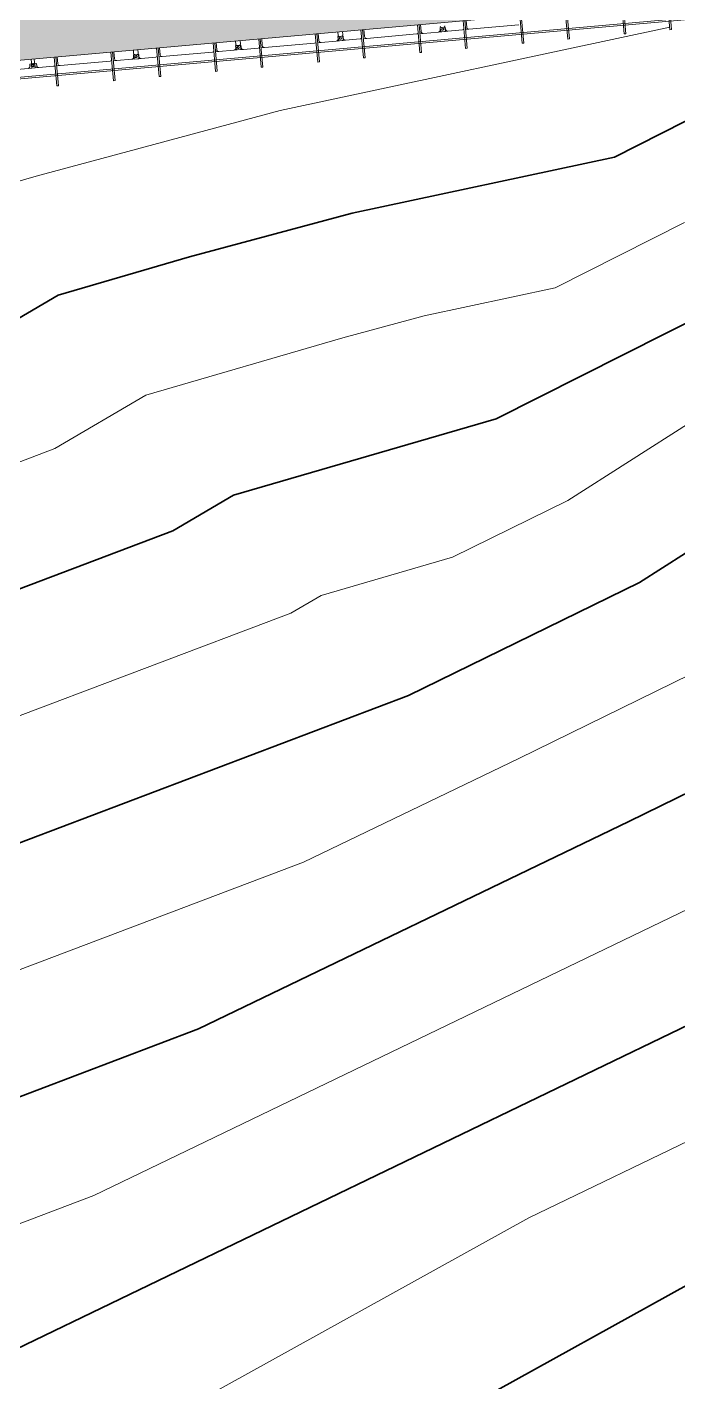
# Model space of a CAD drawing. Header units: millimetres. Extents: x -861324 to 439029, y -308065 to 694685.
# Drawn here: x -76761 to -60837, y -42290 to -9162 of the extents above; entities that cross this region are included whole.
import ezdxf

# ---------------------------------------------------------------- set-up
doc = ezdxf.new("R2010")
doc.units = ezdxf.units.MM
for name, color, linetype, lineweight in [('A-DETL-GENF', 92, 'Continuous', 9), ('A-DETL-THIN', 151, 'Continuous', 9), ('A-GENM', 13, 'Continuous', 9), ('C-TOPO-MAJR', 7, 'Continuous', 35), ('C-TOPO-MINR', 7, 'Continuous', 9), ('S-BEAM', 12, 'Continuous', 9)]:
    doc.layers.add(name, color=color, linetype=linetype, lineweight=lineweight)

# ---------------------------------------------------------------- blocks, each defined once
blk = doc.blocks.new('Dải phao đi lại kèm đỡ invester - DẢI PHAO ĐI LẠI-19658-BỐ TRÍ BÈ PIN HỒ BẢN MÒNG')
at = {"layer": 'A-GENM', "color": 7}
for p, q in [((174088, 1312), (174000, 1312)), ((174118, 1190), (174118, 1282)), ((174173, 1190), (174118, 1190)), ((174223, 770), (174223, 1140))]:
    blk.add_line(p, q, dxfattribs=at)
at = {"layer": 'A-GENM', "color": 9}
for p, q in [((174107, 1312), (174223, 1312)), ((174223, 1312), (174107, 1312)), ((174118, 1282), (174118, 1190)), ((174118, 1190), (174118, 1282)), ((174118, 1282), (174118, 1190)), ((174118, 1190), (174173, 1190)), ((174173, 1190), (174118, 1190)), ((174118, 1190), (174173, 1190)), ((174223, 1312), (174223, 1140)), ((174223, 1140), (174223, 1312))]:
    blk.add_line(p, q, dxfattribs=at)
at = {"layer": 'A-GENM', "color": 7}
for centre, radius, start in [((174088, 1282), 30, 360), ((174173, 1140), 50, 0)]:
    blk.add_arc(centre, radius, start, 90, dxfattribs=at)
at = {"layer": 'A-GENM', "color": 9}
for centre, radius, start, end in [((174088, 1282), 30, 360, 30), ((174088, 1282), 30, 360, 30), ((174088, 1282), 30, 360, 30), ((174162, 1249), 25, 90, 270), ((174162, 1249), 25, 90, 270), ((174162, 1249), 25, 270, 90), ((174162, 1249), 25, 270, 90), ((174173, 1140), 50, 15, 90), ((174173, 1140), 50, 15, 90), ((174173, 1140), 50, 15, 90)]:
    blk.add_arc(centre, radius, start, end, dxfattribs=at)
blk = doc.blocks.new('Dầm C52 - Dầm C52-V70-BỐ TRÍ BÈ PIN HỒ BẢN MÒNG')
at = {"layer": 'S-BEAM', "color": 7}
for p, q in [((-87623, -20), (-87623, 20)), ((-87623, 20), (-86913, 20)), ((-86913, -20), (-87623, -20))]:
    blk.add_line(p, q, dxfattribs=at)
blk = doc.blocks.new('Dầm C52 - Dầm C52-V71-BỐ TRÍ BÈ PIN HỒ BẢN MÒNG')
at = {"layer": 'S-BEAM', "color": 7}
for p, q in [((-87623, -20), (-87623, 20)), ((-87623, 20), (-86917, 20)), ((-86917, -20), (-87623, -20))]:
    blk.add_line(p, q, dxfattribs=at)
blk = doc.blocks.new('Dầm C52 - Dầm C52-V72-BỐ TRÍ BÈ PIN HỒ BẢN MÒNG')
at = {"layer": 'S-BEAM', "color": 7}
for p, q in [((-87623, -20), (-87623, 20)), ((-87623, 20), (-86920, 20)), ((-86920, -20), (-87623, -20))]:
    blk.add_line(p, q, dxfattribs=at)
blk = doc.blocks.new('Dầm C52 - Dầm C52-V73-BỐ TRÍ BÈ PIN HỒ BẢN MÒNG')
at = {"layer": 'S-BEAM', "color": 7}
for p, q in [((-87623, -20), (-87623, 20)), ((-87623, 20), (-86923, 20)), ((-86923, -20), (-87623, -20))]:
    blk.add_line(p, q, dxfattribs=at)
blk = doc.blocks.new('Dầm C52 - Dầm C52-V74-BỐ TRÍ BÈ PIN HỒ BẢN MÒNG')
at = {"layer": 'S-BEAM', "color": 7}
for p, q in [((-87623, -20), (-87623, 20)), ((-87623, 20), (-86927, 20)), ((-86927, -20), (-87623, -20))]:
    blk.add_line(p, q, dxfattribs=at)
blk = doc.blocks.new('Dầm C52 - Dầm C52-V75-BỐ TRÍ BÈ PIN HỒ BẢN MÒNG')
at = {"layer": 'S-BEAM', "color": 7}
for p, q in [((-87623, -20), (-87623, 20)), ((-87623, 20), (-86930, 20)), ((-86930, -20), (-87623, -20))]:
    blk.add_line(p, q, dxfattribs=at)
blk = doc.blocks.new('Dầm C52 - Dầm C52-V76-BỐ TRÍ BÈ PIN HỒ BẢN MÒNG')
at = {"layer": 'S-BEAM', "color": 7}
for p, q in [((-87623, -20), (-87623, 20)), ((-87623, 20), (-86933, 20)), ((-86933, -20), (-87623, -20))]:
    blk.add_line(p, q, dxfattribs=at)
blk = doc.blocks.new('Dầm C52 - Dầm C52-V77-BỐ TRÍ BÈ PIN HỒ BẢN MÒNG')
at = {"layer": 'S-BEAM', "color": 7}
for p, q in [((-87623, -20), (-87623, 20)), ((-87623, 20), (-86937, 20)), ((-86937, -20), (-87623, -20))]:
    blk.add_line(p, q, dxfattribs=at)
blk = doc.blocks.new('Dầm C52 - Dầm C52-V78-BỐ TRÍ BÈ PIN HỒ BẢN MÒNG')
at = {"layer": 'S-BEAM', "color": 7}
for p, q in [((-87623, -20), (-87623, 20)), ((-87623, 20), (-86940, 20)), ((-86940, -20), (-87623, -20))]:
    blk.add_line(p, q, dxfattribs=at)
blk = doc.blocks.new('Dầm C52 - Dầm C52-V79-BỐ TRÍ BÈ PIN HỒ BẢN MÒNG')
at = {"layer": 'S-BEAM', "color": 7}
for p, q in [((-87623, -20), (-87623, 20)), ((-87623, 20), (-86944, 20)), ((-86944, -20), (-87623, -20))]:
    blk.add_line(p, q, dxfattribs=at)
blk = doc.blocks.new('Dầm C52 - Dầm C52-V80-BỐ TRÍ BÈ PIN HỒ BẢN MÒNG')
at = {"layer": 'S-BEAM', "color": 7}
for p, q in [((-87623, -20), (-87623, 20)), ((-87623, 20), (-86947, 20)), ((-86947, -20), (-87623, -20))]:
    blk.add_line(p, q, dxfattribs=at)
blk = doc.blocks.new('Dầm C52 - Dầm C52-V81-BỐ TRÍ BÈ PIN HỒ BẢN MÒNG')
at = {"layer": 'S-BEAM', "color": 7}
for p, q in [((-87623, -20), (-87623, 20)), ((-87623, 20), (-86951, 20)), ((-86951, -20), (-87623, -20))]:
    blk.add_line(p, q, dxfattribs=at)
blk = doc.blocks.new('Dầm C52 - Dầm C52-V82-BỐ TRÍ BÈ PIN HỒ BẢN MÒNG')
at = {"layer": 'S-BEAM', "color": 7}
for p, q in [((-87623, -20), (-87623, 20)), ((-87623, 20), (-86954, 20)), ((-86954, -20), (-87623, -20))]:
    blk.add_line(p, q, dxfattribs=at)
blk = doc.blocks.new('Dai phao do pin - DẢI PHAO ĐỠ PIN-15891-BỐ TRÍ BÈ PIN HỒ BẢN MÒNG')
at = {"layer": 'A-GENM', "color": 7}
for p, q in [((-1312, 0), (-1312, -88)), ((-670, 0), (-670, -173)), ((720, 0), (720, -173)), ((1198, 0), (1198, -88)), ((1312, -88), (1312, 0)), ((1840, 0), (1840, -173)), ((3230, 0), (3230, -173)), ((3822, -88), (3822, 0)), ((4350, 0), (4350, -173)), ((5740, 0), (5740, -173)), ((6218, 0), (6218, -88)), ((6860, 0), (6860, -173)), ((8250, 0), (8250, -173)), ((9370, 0), (9370, -173)), ((-1282, -118), (-1190, -118)), ((-1190, -118), (-1190, -173)), ((-1140, -223), (-780, -223)), ((-620, -223), (-703, -223)), ((-620, -223), (610, -223)), ((770, -223), (687, -223)), ((770, -223), (1140, -223)), ((1190, -173), (1190, -118)), ((1190, -118), (1282, -118)), ((1228, -118), (1320, -118)), ((1320, -118), (1320, -173)), ((1370, -223), (1730, -223)), ((1890, -223), (1807, -223)), ((1890, -223), (3120, -223)), ((3280, -223), (3197, -223)), ((3280, -223), (3650, -223)), ((3700, -173), (3700, -118)), ((3700, -118), (3792, -118)), ((3708, 0), (3708, -88)), ((3738, -118), (3830, -118)), ((3830, -118), (3830, -173)), ((3880, -223), (4240, -223)), ((4400, -223), (4317, -223)), ((4400, -223), (5630, -223)), ((5790, -223), (5707, -223)), ((5790, -223), (6160, -223)), ((6210, -173), (6210, -118)), ((6210, -118), (6302, -118)), ((6248, -118), (6340, -118)), ((6332, -88), (6332, 0)), ((6340, -118), (6340, -173)), ((6390, -223), (6750, -223)), ((6910, -223), (6827, -223)), ((6910, -223), (8140, -223)), ((8300, -223), (8217, -223)), ((8300, -223), (8670, -223)), ((8720, -173), (8720, -118)), ((8720, -118), (8812, -118)), ((8758, -118), (8850, -118)), ((8850, -118), (8850, -173)), ((8900, -223), (9260, -223)), ((9420, -223), (9337, -223)), ((9420, -223), (10650, -223))]:
    blk.add_line(p, q, dxfattribs=at)
at = {"layer": 'A-GENM', "color": 9}
for p, q in [((-1312, -223), (-1312, -107)), ((-1312, -107), (-1312, -223)), ((-1140, -223), (-1312, -223)), ((-1312, -223), (-1140, -223)), ((-1190, -118), (-1282, -118)), ((-1282, -118), (-1190, -118)), ((-1190, -118), (-1282, -118)), ((-1190, -173), (-1190, -118)), ((-1190, -118), (-1190, -173)), ((-1190, -173), (-1190, -118)), ((-620, -223), (-703, -223)), ((770, -223), (687, -223)), ((1312, -223), (1140, -223)), ((1140, -223), (1312, -223)), ((1282, -118), (1190, -118)), ((1190, -118), (1190, -173)), ((1190, -173), (1190, -118)), ((1190, -118), (1190, -173)), ((1190, -118), (1282, -118)), ((1282, -118), (1190, -118)), ((1198, -223), (1198, -116)), ((1198, -116), (1198, -223)), ((1370, -223), (1198, -223)), ((1198, -223), (1370, -223)), ((1320, -118), (1228, -118)), ((1228, -118), (1320, -118)), ((1320, -118), (1228, -118)), ((1312, -116), (1312, -223)), ((1312, -223), (1312, -116)), ((1320, -173), (1320, -118)), ((1320, -118), (1320, -173)), ((1320, -173), (1320, -118)), ((1890, -223), (1807, -223)), ((3280, -223), (3197, -223)), ((3822, -223), (3650, -223)), ((3650, -223), (3822, -223)), ((3792, -118), (3700, -118)), ((3700, -118), (3700, -173)), ((3700, -173), (3700, -118)), ((3700, -118), (3700, -173)), ((3700, -118), (3792, -118)), ((3792, -118), (3700, -118)), ((3708, -223), (3708, -116)), ((3708, -116), (3708, -223)), ((3880, -223), (3708, -223)), ((3708, -223), (3880, -223)), ((3830, -118), (3738, -118)), ((3738, -118), (3830, -118)), ((3830, -118), (3738, -118)), ((3822, -116), (3822, -223)), ((3822, -223), (3822, -116)), ((3830, -173), (3830, -118)), ((3830, -118), (3830, -173)), ((3830, -173), (3830, -118)), ((4400, -223), (4317, -223)), ((5790, -223), (5707, -223)), ((6332, -223), (6160, -223)), ((6160, -223), (6332, -223)), ((6302, -118), (6210, -118)), ((6210, -118), (6210, -173)), ((6210, -173), (6210, -118)), ((6210, -118), (6210, -173)), ((6210, -118), (6302, -118)), ((6302, -118), (6210, -118)), ((6218, -223), (6218, -116)), ((6218, -116), (6218, -223)), ((6390, -223), (6218, -223)), ((6218, -223), (6390, -223)), ((6340, -118), (6248, -118)), ((6248, -118), (6340, -118)), ((6340, -118), (6248, -118)), ((6332, -116), (6332, -223)), ((6332, -223), (6332, -116)), ((6340, -173), (6340, -118)), ((6340, -118), (6340, -173)), ((6340, -173), (6340, -118)), ((6910, -223), (6827, -223)), ((8300, -223), (8217, -223)), ((8842, -223), (8670, -223)), ((8670, -223), (8842, -223)), ((8812, -118), (8720, -118)), ((8720, -118), (8720, -173)), ((8720, -173), (8720, -118)), ((8720, -118), (8720, -173)), ((8720, -118), (8812, -118)), ((8812, -118), (8720, -118)), ((8728, -223), (8728, -156)), ((8728, -156), (8728, -223)), ((8900, -223), (8728, -223)), ((8728, -223), (8900, -223)), ((8850, -118), (8758, -118)), ((8758, -118), (8850, -118)), ((8850, -118), (8758, -118)), ((8842, -116), (8842, -223)), ((8842, -223), (8842, -116)), ((8850, -173), (8850, -118)), ((8850, -118), (8850, -173)), ((8850, -173), (8850, -118)), ((9420, -223), (9337, -223))]:
    blk.add_line(p, q, dxfattribs=at)
at = {"layer": 'A-GENM', "color": 7}
for centre, radius, start, end in [((-1282, -88), 30, 180, 270), ((-1140, -173), 50, 180, 270), ((-780, -173), 50, 270, 315), ((-620, -173), 50, 180, 270), ((610, -173), 50, 270, 315), ((770, -173), 50, 180, 270), ((1140, -173), 50, 270, 360), ((1228, -88), 30, 180, 270), ((1282, -88), 30, 270, 360), ((1370, -173), 50, 180, 270), ((1730, -173), 50, 270, 315), ((1890, -173), 50, 180, 270), ((3120, -173), 50, 270, 315), ((3280, -173), 50, 180, 270), ((3650, -173), 50, 270, 360), ((3738, -88), 30, 180, 270), ((3792, -88), 30, 270, 360), ((3880, -173), 50, 180, 270), ((4240, -173), 50, 270, 315), ((4400, -173), 50, 180, 270), ((5630, -173), 50, 270, 315), ((5790, -173), 50, 180, 270), ((6160, -173), 50, 270, 360), ((6248, -88), 30, 180, 270), ((6302, -88), 30, 270, 360), ((6390, -173), 50, 180, 270), ((6750, -173), 50, 270, 315), ((6910, -173), 50, 180, 270), ((8140, -173), 50, 270, 315), ((8300, -173), 50, 180, 270), ((8670, -173), 50, 270, 360), ((8758, -88), 30, 180, 270), ((8812, -88), 30, 270, 360), ((8900, -173), 50, 180, 270), ((9260, -173), 50, 270, 318.5442), ((9420, -173), 50, 180, 270)]:
    blk.add_arc(centre, radius, start, end, dxfattribs=at)
at = {"layer": 'A-GENM', "color": 9}
for centre, radius, start, end in [((-1282, -88), 30, 255, 270), ((-1282, -88), 30, 255, 270), ((-1282, -88), 30, 255, 270), ((-1259, -162), 25, 0, 180), ((-1259, -162), 25, 0, 180), ((-1259, -162), 25, 180, 0), ((-1259, -162), 25, 180, 0), ((-1140, -173), 50, 180, 255), ((-1140, -173), 50, 180, 255), ((-1140, -173), 50, 180, 255), ((1140, -173), 50, 285, 0), ((1140, -173), 50, 285, 360), ((1140, -173), 50, 285, 0), ((1249, -162), 25, 0, 180), ((1249, -162), 25, 360, 180), ((1249, -162), 25, 180, 0), ((1249, -162), 25, 180, 360), ((1251, -162), 25, 0, 180), ((1251, -162), 25, 0, 180), ((1251, -162), 25, 180, 0), ((1251, -162), 25, 180, 0), ((1282, -88), 30, 270, 285), ((1282, -88), 30, 270, 285), ((1282, -88), 30, 270, 285), ((1370, -173), 50, 180, 255), ((1370, -173), 50, 180, 255), ((1370, -173), 50, 180, 255), ((3650, -173), 50, 285, 0), ((3650, -173), 50, 285, 360), ((3650, -173), 50, 285, 0), ((3759, -162), 25, 0, 180), ((3759, -162), 25, 360, 180), ((3759, -162), 25, 180, 0), ((3759, -162), 25, 180, 360), ((3761, -162), 25, 0, 180), ((3761, -162), 25, 0, 180), ((3761, -162), 25, 180, 0), ((3761, -162), 25, 180, 360), ((3792, -88), 30, 270, 285), ((3792, -88), 30, 270, 285), ((3792, -88), 30, 270, 285), ((3880, -173), 50, 180, 255), ((3880, -173), 50, 180, 255), ((3880, -173), 50, 180, 255), ((6160, -173), 50, 285, 0), ((6160, -173), 50, 285, 360), ((6160, -173), 50, 285, 0), ((6269, -162), 25, 0, 180), ((6269, -162), 25, 360, 180), ((6269, -162), 25, 180, 0), ((6269, -162), 25, 180, 360), ((6271, -162), 25, 0, 180), ((6271, -162), 25, 0, 180), ((6271, -162), 25, 180, 0), ((6271, -162), 25, 180, 0), ((6302, -88), 30, 270, 285), ((6302, -88), 30, 270, 285), ((6302, -88), 30, 270, 285), ((6390, -173), 50, 180, 255), ((6390, -173), 50, 180, 255), ((6390, -173), 50, 180, 255), ((8670, -173), 50, 285, 0), ((8670, -173), 50, 285, 360), ((8670, -173), 50, 285, 0), ((8779, -162), 25, 0, 180), ((8779, -162), 25, 360, 180), ((8779, -162), 25, 180, 0), ((8779, -162), 25, 180, 360), ((8781, -162), 25, 0, 180), ((8781, -162), 25, 0, 180), ((8781, -162), 25, 180, 0), ((8781, -162), 25, 180, 0), ((8812, -88), 30, 270, 285), ((8812, -88), 30, 270, 285), ((8812, -88), 30, 270, 285), ((8900, -173), 50, 180, 255), ((8900, -173), 50, 180, 255), ((8900, -173), 50, 180, 255)]:
    blk.add_arc(centre, radius, start, end, dxfattribs=at)
blk = doc.blocks.new('Dầm C52 - Hộp 40x60-V108-BỐ TRÍ BÈ PIN HỒ BẢN MÒNG')
at = {"layer": 'S-BEAM', "color": 7}
for p, q in [((-20150, 20), (20150, 20)), ((20150, -20), (-20150, -20))]:
    blk.add_line(p, q, dxfattribs=at)
blk = doc.blocks.new('HOBANMONG_BEPIN 4_rvt-1-BỐ TRÍ BÈ PIN HỒ BẢN MÒNG')
at = {"layer": 'A-GENM', "lineweight": 9}
for name, p, rotation in [('Dải phao đi lại kèm đỡ invester - DẢI PHAO ĐI LẠI-19658-BỐ TRÍ BÈ PIN HỒ BẢN MÒNG', (-93296, 163263), 275.0793457303301), ('Dai phao do pin - DẢI PHAO ĐỠ PIN-15891-BỐ TRÍ BÈ PIN HỒ BẢN MÒNG', (-75354, -9828), 5.079345730330174)]:
    blk.add_blockref(name, p, dxfattribs=dict(at, rotation=rotation))
at = {"layer": 'S-BEAM', "lineweight": 9}
for name, p, rotation in [('Dầm C52 - Dầm C52-V82-BỐ TRÍ BÈ PIN HỒ BẢN MÒNG', (-68772, 78054), 95.07934573032993), ('Dầm C52 - Dầm C52-V79-BỐ TRÍ BÈ PIN HỒ BẢN MÒNG', (-72386, 77723), 95.07934573032993), ('Dầm C52 - Dầm C52-V80-BỐ TRÍ BÈ PIN HỒ BẢN MÒNG', (-71271, 77825), 95.07934573032993), ('Dầm C52 - Dầm C52-V81-BỐ TRÍ BÈ PIN HỒ BẢN MÒNG', (-69887, 77952), 95.07934573032993), ('Dầm C52 - Dầm C52-V76-BỐ TRÍ BÈ PIN HỒ BẢN MÒNG', (-76270, 77367), 95.07934573032993), ('Dầm C52 - Dầm C52-V77-BỐ TRÍ BÈ PIN HỒ BẢN MÒNG', (-74886, 77494), 95.07934573032993), ('Dầm C52 - Dầm C52-V78-BỐ TRÍ BÈ PIN HỒ BẢN MÒNG', (-73771, 77596), 95.07934573032993), ('Dầm C52 - Dầm C52-V73-BỐ TRÍ BÈ PIN HỒ BẢN MÒNG', (-79885, 77035), 95.07934573032993), ('Dầm C52 - Dầm C52-V74-BỐ TRÍ BÈ PIN HỒ BẢN MÒNG', (-78770, 77138), 95.07934573032993), ('Dầm C52 - Dầm C52-V75-BỐ TRÍ BÈ PIN HỒ BẢN MÒNG', (-77386, 77265), 95.07934573032993), ('Dầm C52 - Dầm C52-V71-BỐ TRÍ BÈ PIN HỒ BẢN MÒNG', (-82385, 76806), 95.07934573032993), ('Dầm C52 - Dầm C52-V72-BỐ TRÍ BÈ PIN HỒ BẢN MÒNG', (-81269, 76909), 95.07934573032993), ('Dầm C52 - Dầm C52-V70-BỐ TRÍ BÈ PIN HỒ BẢN MÒNG', (-83769, 76680), 95.07934573032993), ('Dầm C52 - Hộp 40x60-V108-BỐ TRÍ BÈ PIN HỒ BẢN MÒNG', (-59090, -8823), 5.079345730330104)]:
    blk.add_blockref(name, p, dxfattribs=dict(at, rotation=rotation))

msp = doc.modelspace()

# ---------------------------------------------------------------- hatches: boundary and pattern name
at = {"layer": 'A-DETL-GENF'}
msp.add_hatch(color=8, dxfattribs=at).paths.add_polyline_path([(-77890, -10053), (-40370, -6718), (-44620, 41093), (-10168, 44155), (-21324, 169661), (-93296, 163263), (-77965, -9210)])

# ---------------------------------------------------------------- linework, layer by layer
at = {"layer": 'A-DETL-THIN'}
msp.add_line((-77890, -10053), (-40370, -6718), dxfattribs=at)
at = {"layer": 'C-TOPO-MAJR'}
for p, q in [((-62391, -12343), (-56139, -9167)), ((-68808, -13715), (-62391, -12343)), ((-65282, -18737), (-52828, -12464)), ((-72784, -14782), (-68808, -13715)), ((-75999, -15719), (-72784, -14782)), ((-78965, -17454), (-75999, -15719)), ((-71712, -20611), (-65282, -18737)), ((-61780, -22739), (-55745, -18897)), ((-73195, -21478), (-71712, -20611)), ((-81921, -24782), (-73195, -21478)), ((-67425, -25502), (-61780, -22739)), ((-80514, -30458), (-67425, -25502)), ((-62041, -28584), (-58277, -26742)), ((-72563, -33656), (-62041, -28584)), ((-77700, -41809), (-56656, -31666)), ((-79107, -36134), (-72563, -33656)), ((-73807, -47215), (-51272, -34747))]:
    msp.add_line(p, q, dxfattribs=at)
at = {"layer": 'C-TOPO-MINR'}
for p, q in [((-70570, -11204), (-61039, -9166)), ((-76535, -12805), (-70570, -11204)), ((-78143, -13274), (-76535, -12805)), ((-63837, -15540), (-60680, -13937)), ((-67045, -16226), (-63837, -15540)), ((-69033, -16760), (-67045, -16226)), ((-73856, -18165), (-69033, -16760)), ((-76080, -19466), (-73856, -18165)), ((-63531, -20738), (-60513, -18817)), ((-82624, -21944), (-76080, -19466)), ((-66354, -22120), (-63531, -20738)), ((-69569, -23057), (-66354, -22120)), ((-70310, -23490), (-69569, -23057)), ((-81217, -27620), (-70310, -23490)), ((-64733, -27043), (-60028, -24741)), ((-69994, -29579), (-64733, -27043)), ((-79810, -33296), (-69994, -29579)), ((-75131, -37733), (-59348, -30125)), ((-64486, -38278), (-53964, -33206)), ((-78404, -38972), (-75131, -37733)), ((-75754, -44512), (-64486, -38278))]:
    msp.add_line(p, q, dxfattribs=at)

# ---------------------------------------------------------------- block references
at = {"lineweight": 5}
msp.add_blockref('HOBANMONG_BEPIN 4_rvt-1-BỐ TRÍ BÈ PIN HỒ BẢN MÒNG', (0, 0), dxfattribs=at)

doc.saveas('drawing.dxf')
